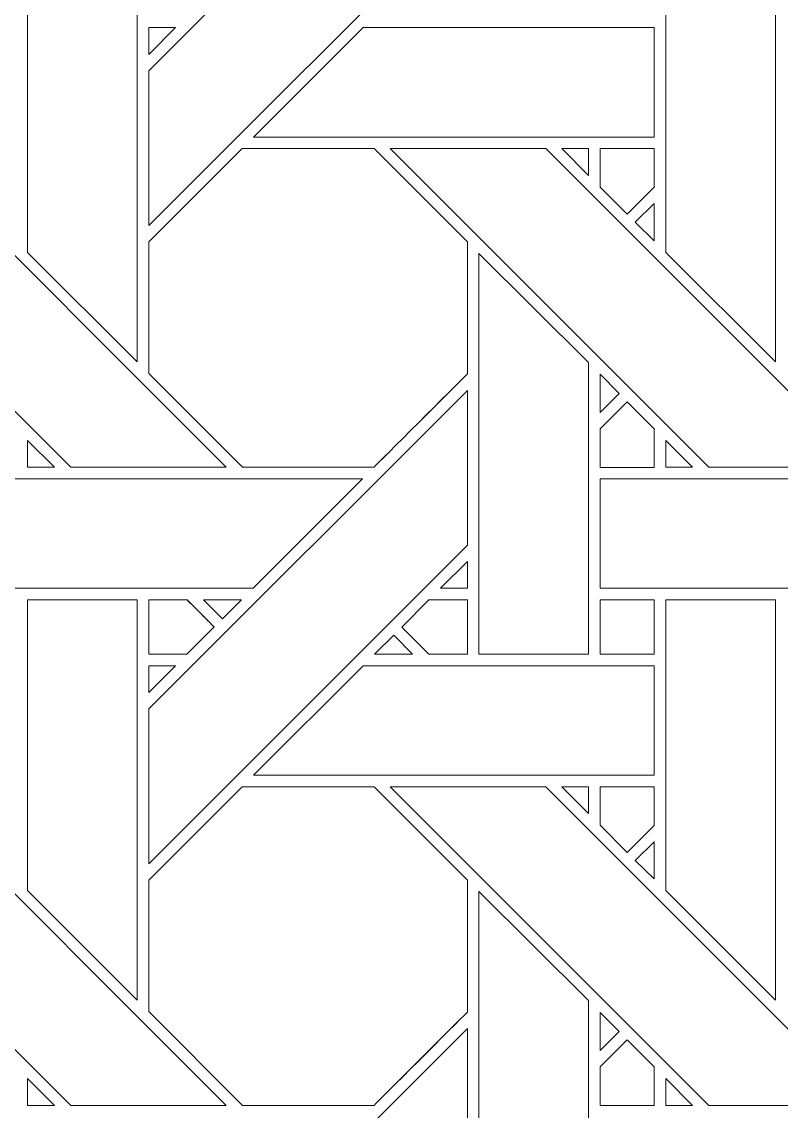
# Model space of a CAD drawing. Header units: inches. Extents: x 4.4 to 20.4, y 1.1 to 17.1.
# Drawn here: x 8.637 to 9.766, y 6.477 to 8.097 of the extents above; entities that cross this region are included whole.
import ezdxf

# ---------------------------------------------------------------- set-up
doc = ezdxf.new("R2010")
doc.units = ezdxf.units.IN
doc.header["$MEASUREMENT"] = 0
doc.layers.add('Design', color=7, linetype='Continuous', lineweight=0)

msp = doc.modelspace()

# ---------------------------------------------------------------- linework, layer by layer
at = {"layer": 'Design'}
for points, knots in [([(12.3829, 17.0948), (7.9646, 17.0948), (4.3829, 13.513), (4.3829, 9.0948), (4.3829, 4.6765), (7.9646, 1.0948), (12.3829, 1.0948), (16.8011, 1.0948), (20.3829, 4.6765), (20.3829, 9.0948), (20.3829, 13.513), (16.8011, 17.0948), (12.3829, 17.0948)], [0, 0, 0, 0, 1, 1, 1, 2, 2, 2, 3, 3, 3, 4, 4, 4, 4]), ([(12.3829, 16.2388), (8.4373, 16.2388), (5.2388, 13.0403), (5.2388, 9.0948), (5.2388, 5.1492), (8.4373, 1.9507), (12.3829, 1.9507), (16.3284, 1.9507), (19.5269, 5.1492), (19.5269, 9.0948), (19.5269, 13.0403), (16.3284, 16.2388), (12.3829, 16.2388)], [0, 0, 0, 0, 1, 1, 1, 2, 2, 2, 3, 3, 3, 4, 4, 4, 4]), ([(8.8255, 8.0244), (8.8255, 8.0244), (9.2992, 8.498), (9.2992, 8.498), (9.2992, 8.498), (9.2992, 8.2679), (9.2992, 8.2679), (9.2992, 8.2679), (8.8255, 7.7943), (8.8255, 7.7943), (8.8255, 7.7943), (8.8255, 8.0244), (8.8255, 8.0244)], [0, 0, 0, 0, 1, 1, 1, 2, 2, 2, 3, 3, 3, 4, 4, 4, 4]), ([(8.8083, 8.1865), (8.8083, 8.1865), (8.8083, 7.5914), (8.8083, 7.5914), (8.8083, 7.5914), (8.6454, 7.7543), (8.6454, 7.7543), (8.6454, 7.7543), (8.6454, 8.1865), (8.6454, 8.1865), (8.6454, 8.1865), (8.8083, 8.1865), (8.8083, 8.1865)], [0, 0, 0, 0, 1, 1, 1, 2, 2, 2, 3, 3, 3, 4, 4, 4, 4]), ([(9.7571, 8.1865), (9.7571, 8.1865), (9.7571, 7.5914), (9.7571, 7.5914), (9.7571, 7.5914), (9.5942, 7.7543), (9.5942, 7.7543), (9.5942, 7.7543), (9.5942, 8.1865), (9.5942, 8.1865), (9.5942, 8.1865), (9.7571, 8.1865), (9.7571, 8.1865)], [0, 0, 0, 0, 1, 1, 1, 2, 2, 2, 3, 3, 3, 4, 4, 4, 4]), ([(8.8653, 8.0885), (8.8653, 8.0885), (8.8255, 8.0487), (8.8255, 8.0487), (8.8255, 8.0487), (8.8255, 8.0885), (8.8255, 8.0885), (8.8255, 8.0885), (8.8653, 8.0885), (8.8653, 8.0885)], [0, 0, 0, 0, 1, 1, 1, 2, 2, 2, 3, 3, 3, 3]), ([(9.1442, 8.0885), (9.1442, 8.0885), (9.5766, 8.0885), (9.5766, 8.0885), (9.5766, 8.0885), (9.5766, 7.9257), (9.5766, 7.9257), (9.5766, 7.9257), (8.9813, 7.9257), (8.9813, 7.9257), (8.9813, 7.9257), (9.1442, 8.0885), (9.1442, 8.0885)], [0, 0, 0, 0, 1, 1, 1, 2, 2, 2, 3, 3, 3, 4, 4, 4, 4]), ([(8.2359, 7.9086), (8.2359, 7.9086), (8.4669, 7.9086), (8.4669, 7.9086), (8.4669, 7.9086), (8.9405, 7.435), (8.9405, 7.435), (8.9405, 7.435), (8.7095, 7.435), (8.7095, 7.435), (8.7095, 7.435), (8.2359, 7.9086), (8.2359, 7.9086)], [0, 0, 0, 0, 1, 1, 1, 2, 2, 2, 3, 3, 3, 4, 4, 4, 4]), ([(8.9642, 7.9086), (8.9642, 7.9086), (9.1604, 7.9086), (9.1604, 7.9086), (9.1604, 7.9086), (9.2991, 7.7699), (9.2991, 7.7699), (9.2991, 7.7699), (9.2991, 7.5737), (9.2991, 7.5737), (9.2813, 7.5557), (9.1694, 7.444), (9.1604, 7.435), (9.1604, 7.435), (8.9647, 7.435), (8.9647, 7.435), (8.9647, 7.435), (8.8255, 7.5742), (8.8255, 7.5742), (8.8255, 7.5742), (8.8255, 7.7699), (8.8255, 7.7699), (8.8255, 7.7699), (8.9642, 7.9086), (8.9642, 7.9086)], [0, 0, 0, 0, 1, 1, 1, 2, 2, 2, 3, 3, 3, 4, 4, 4, 5, 5, 5, 6, 6, 6, 7, 7, 7, 8, 8, 8, 8]), ([(8.8255, 7.7699), (8.8255, 7.7699), (8.9642, 7.9086), (8.9642, 7.9086), (8.9642, 7.9086), (9.1604, 7.9086), (9.1604, 7.9086), (9.1604, 7.9086), (9.2991, 7.7699), (9.2991, 7.7699), (9.2991, 7.7699), (9.2991, 7.5737), (9.2991, 7.5737), (9.2812, 7.5556), (9.1693, 7.4439), (9.1604, 7.435), (9.1604, 7.435), (8.9647, 7.435), (8.9647, 7.435), (8.9647, 7.435), (8.8255, 7.5742), (8.8255, 7.5742), (8.8255, 7.5742), (8.8255, 7.7699), (8.8255, 7.7699)], [0, 0, 0, 0, 1, 1, 1, 2, 2, 2, 3, 3, 3, 4, 4, 4, 5, 5, 5, 6, 6, 6, 7, 7, 7, 8, 8, 8, 8]), ([(9.1846, 7.9086), (9.1846, 7.9086), (9.4156, 7.9086), (9.4156, 7.9086), (9.4156, 7.9086), (9.8892, 7.435), (9.8892, 7.435), (9.8892, 7.435), (9.6582, 7.435), (9.6582, 7.435), (9.6582, 7.435), (9.1846, 7.9086), (9.1846, 7.9086)], [0, 0, 0, 0, 1, 1, 1, 2, 2, 2, 3, 3, 3, 4, 4, 4, 4]), ([(9.4791, 7.9086), (9.4791, 7.9086), (9.4791, 7.8688), (9.4791, 7.8688), (9.4791, 7.8688), (9.4397, 7.9086), (9.4397, 7.9086), (9.4397, 7.9086), (9.4791, 7.9086), (9.4791, 7.9086)], [0, 0, 0, 0, 1, 1, 1, 2, 2, 2, 3, 3, 3, 3]), ([(9.5766, 7.9086), (9.5766, 7.9086), (9.5766, 7.851), (9.5766, 7.851), (9.5766, 7.851), (9.5366, 7.8111), (9.5366, 7.8111), (9.5366, 7.8111), (9.4963, 7.8514), (9.4963, 7.8514), (9.4963, 7.8514), (9.4963, 7.9086), (9.4963, 7.9086), (9.4963, 7.9086), (9.5766, 7.9086), (9.5766, 7.9086)], [0, 0, 0, 0, 1, 1, 1, 2, 2, 2, 3, 3, 3, 4, 4, 4, 5, 5, 5, 5]), ([(9.5366, 7.8111), (9.5366, 7.8111), (9.4963, 7.8514), (9.4963, 7.8514), (9.4963, 7.8514), (9.4963, 7.9086), (9.4963, 7.9086), (9.4963, 7.9086), (9.5766, 7.9086), (9.5766, 7.9086), (9.5766, 7.9086), (9.5766, 7.851), (9.5766, 7.851), (9.5766, 7.851), (9.5366, 7.8111), (9.5366, 7.8111)], [0, 0, 0, 0, 1, 1, 1, 2, 2, 2, 3, 3, 3, 4, 4, 4, 5, 5, 5, 5]), ([(9.5766, 7.8268), (9.5766, 7.8268), (9.5766, 7.7716), (9.5766, 7.7716), (9.5766, 7.7716), (9.5488, 7.799), (9.5488, 7.799), (9.5488, 7.799), (9.5766, 7.8268), (9.5766, 7.8268)], [0, 0, 0, 0, 1, 1, 1, 2, 2, 2, 3, 3, 3, 3]), ([(9.4791, 7.5906), (9.4791, 7.5906), (9.4791, 7.157), (9.4791, 7.157), (9.4791, 7.157), (9.3163, 7.157), (9.3163, 7.157), (9.3163, 7.157), (9.3163, 7.7528), (9.3163, 7.7528), (9.3163, 7.7528), (9.4791, 7.5906), (9.4791, 7.5906)], [0, 0, 0, 0, 1, 1, 1, 2, 2, 2, 3, 3, 3, 4, 4, 4, 4]), ([(9.4964, 7.5164), (9.4964, 7.5164), (9.4964, 7.5732), (9.4964, 7.5732), (9.4964, 7.5732), (9.5246, 7.5446), (9.5246, 7.5446), (9.5246, 7.5446), (9.4964, 7.5164), (9.4964, 7.5164)], [0, 0, 0, 0, 1, 1, 1, 2, 2, 2, 3, 3, 3, 3]), ([(8.8255, 7.0756), (8.8255, 7.0756), (9.2992, 7.5492), (9.2992, 7.5492), (9.2992, 7.5492), (9.2992, 7.3192), (9.2992, 7.3192), (9.2992, 7.3192), (8.8255, 6.8455), (8.8255, 6.8455), (8.8255, 6.8455), (8.8255, 7.0756), (8.8255, 7.0756)], [0, 0, 0, 0, 1, 1, 1, 2, 2, 2, 3, 3, 3, 4, 4, 4, 4]), ([(9.4963, 7.4347), (9.4963, 7.4347), (9.4963, 7.492), (9.4963, 7.492), (9.4963, 7.492), (9.5367, 7.5323), (9.5367, 7.5323), (9.5367, 7.5323), (9.577, 7.492), (9.577, 7.492), (9.577, 7.492), (9.577, 7.4347), (9.577, 7.4347), (9.577, 7.4347), (9.4963, 7.4347), (9.4963, 7.4347)], [0, 0, 0, 0, 1, 1, 1, 2, 2, 2, 3, 3, 3, 4, 4, 4, 5, 5, 5, 5]), ([(9.5367, 7.5323), (9.5367, 7.5323), (9.577, 7.492), (9.577, 7.492), (9.577, 7.492), (9.577, 7.4347), (9.577, 7.4347), (9.577, 7.4347), (9.4963, 7.4347), (9.4963, 7.4347), (9.4963, 7.4347), (9.4963, 7.492), (9.4963, 7.492), (9.4963, 7.492), (9.5367, 7.5323), (9.5367, 7.5323)], [0, 0, 0, 0, 1, 1, 1, 2, 2, 2, 3, 3, 3, 4, 4, 4, 5, 5, 5, 5]), ([(8.6853, 7.4349), (8.6853, 7.4349), (8.6455, 7.4349), (8.6455, 7.4349), (8.6455, 7.4349), (8.6455, 7.4747), (8.6455, 7.4747), (8.6455, 7.4747), (8.6853, 7.4349), (8.6853, 7.4349)], [0, 0, 0, 0, 1, 1, 1, 2, 2, 2, 3, 3, 3, 3]), ([(9.634, 7.4349), (9.634, 7.4349), (9.5943, 7.4349), (9.5943, 7.4349), (9.5943, 7.4349), (9.5943, 7.4747), (9.5943, 7.4747), (9.5943, 7.4747), (9.634, 7.4349), (9.634, 7.4349)], [0, 0, 0, 0, 1, 1, 1, 2, 2, 2, 3, 3, 3, 3]), ([(8.5476, 7.255), (8.5476, 7.255), (8.5476, 7.4177), (8.5476, 7.4177), (8.5476, 7.4177), (9.1433, 7.4177), (9.1433, 7.4177), (9.1433, 7.4177), (8.9806, 7.255), (8.9806, 7.255), (8.9806, 7.255), (8.5476, 7.255), (8.5476, 7.255)], [0, 0, 0, 0, 1, 1, 1, 2, 2, 2, 3, 3, 3, 4, 4, 4, 4]), ([(9.4964, 7.255), (9.4964, 7.255), (9.4964, 7.4177), (9.4964, 7.4177), (9.4964, 7.4177), (10.0921, 7.4177), (10.0921, 7.4177), (10.0921, 7.4177), (9.9293, 7.255), (9.9293, 7.255), (9.9293, 7.255), (9.4964, 7.255), (9.4964, 7.255)], [0, 0, 0, 0, 1, 1, 1, 2, 2, 2, 3, 3, 3, 4, 4, 4, 4]), ([(9.2594, 7.255), (9.2594, 7.255), (9.2992, 7.2948), (9.2992, 7.2948), (9.2992, 7.2948), (9.2992, 7.255), (9.2992, 7.255), (9.2992, 7.255), (9.2594, 7.255), (9.2594, 7.255)], [0, 0, 0, 0, 1, 1, 1, 2, 2, 2, 3, 3, 3, 3]), ([(8.8083, 7.2377), (8.8083, 7.2377), (8.8083, 6.6426), (8.8083, 6.6426), (8.8083, 6.6426), (8.6454, 6.8055), (8.6454, 6.8055), (8.6454, 6.8055), (8.6454, 7.2377), (8.6454, 7.2377), (8.6454, 7.2377), (8.8083, 7.2377), (8.8083, 7.2377)], [0, 0, 0, 0, 1, 1, 1, 2, 2, 2, 3, 3, 3, 4, 4, 4, 4]), ([(8.8825, 7.2377), (8.8877, 7.2326), (8.9184, 7.2018), (8.9228, 7.1974), (8.9228, 7.1974), (8.8824, 7.1569), (8.8824, 7.1569), (8.8824, 7.1569), (8.8255, 7.1569), (8.8255, 7.1569), (8.8255, 7.1569), (8.8255, 7.2377), (8.8255, 7.2377), (8.8255, 7.2377), (8.8825, 7.2377), (8.8825, 7.2377)], [0, 0, 0, 0, 1, 1, 1, 2, 2, 2, 3, 3, 3, 4, 4, 4, 5, 5, 5, 5]), ([(8.9071, 7.2132), (8.913, 7.2073), (8.9187, 7.2015), (8.9228, 7.1974), (8.9228, 7.1974), (8.8824, 7.1569), (8.8824, 7.1569), (8.8824, 7.1569), (8.8255, 7.1569), (8.8255, 7.1569), (8.8255, 7.1569), (8.8255, 7.2377), (8.8255, 7.2377), (8.8255, 7.2377), (8.8825, 7.2377), (8.8825, 7.2377), (8.8879, 7.2324), (8.8978, 7.2225), (8.9071, 7.2132)], [0, 0, 0, 0, 1, 1, 1, 2, 2, 2, 3, 3, 3, 4, 4, 4, 5, 5, 5, 6, 6, 6, 6]), ([(8.9069, 7.2377), (8.9069, 7.2377), (8.9634, 7.2377), (8.9634, 7.2377), (8.9634, 7.2377), (8.9351, 7.2096), (8.9351, 7.2096), (8.9351, 7.2096), (8.9069, 7.2377), (8.9069, 7.2377)], [0, 0, 0, 0, 1, 1, 1, 2, 2, 2, 3, 3, 3, 3]), ([(9.2991, 7.2377), (9.2991, 7.2377), (9.2991, 7.1569), (9.2991, 7.1569), (9.2991, 7.1569), (9.242, 7.1569), (9.242, 7.1569), (9.242, 7.1569), (9.2017, 7.1973), (9.2017, 7.1973), (9.2017, 7.1973), (9.2421, 7.2377), (9.2421, 7.2377), (9.2421, 7.2377), (9.2991, 7.2377), (9.2991, 7.2377)], [0, 0, 0, 0, 1, 1, 1, 2, 2, 2, 3, 3, 3, 4, 4, 4, 5, 5, 5, 5]), ([(9.2017, 7.1973), (9.2017, 7.1973), (9.2421, 7.2377), (9.2421, 7.2377), (9.2421, 7.2377), (9.2991, 7.2377), (9.2991, 7.2377), (9.2991, 7.2377), (9.2991, 7.1569), (9.2991, 7.1569), (9.2991, 7.1569), (9.242, 7.1569), (9.242, 7.1569), (9.242, 7.1569), (9.2017, 7.1973), (9.2017, 7.1973)], [0, 0, 0, 0, 1, 1, 1, 2, 2, 2, 3, 3, 3, 4, 4, 4, 5, 5, 5, 5]), ([(9.5766, 7.1569), (9.5766, 7.1569), (9.4963, 7.1569), (9.4963, 7.1569), (9.4963, 7.1569), (9.4963, 7.2377), (9.4963, 7.2377), (9.4963, 7.2377), (9.5766, 7.2377), (9.5766, 7.2377), (9.5766, 7.2377), (9.5766, 7.1569), (9.5766, 7.1569)], [0, 0, 0, 0, 1, 1, 1, 2, 2, 2, 3, 3, 3, 4, 4, 4, 4]), ([(9.5766, 7.2377), (9.5766, 7.2377), (9.5766, 7.1569), (9.5766, 7.1569), (9.5766, 7.1569), (9.4963, 7.1569), (9.4963, 7.1569), (9.4963, 7.1569), (9.4963, 7.2377), (9.4963, 7.2377), (9.4963, 7.2377), (9.5766, 7.2377), (9.5766, 7.2377)], [0, 0, 0, 0, 1, 1, 1, 2, 2, 2, 3, 3, 3, 4, 4, 4, 4]), ([(9.7571, 7.2377), (9.7571, 7.2377), (9.7571, 6.6426), (9.7571, 6.6426), (9.7571, 6.6426), (9.5942, 6.8055), (9.5942, 6.8055), (9.5942, 6.8055), (9.5942, 7.2377), (9.5942, 7.2377), (9.5942, 7.2377), (9.7571, 7.2377), (9.7571, 7.2377)], [0, 0, 0, 0, 1, 1, 1, 2, 2, 2, 3, 3, 3, 4, 4, 4, 4]), ([(9.2178, 7.157), (9.2178, 7.157), (9.1613, 7.157), (9.1613, 7.157), (9.1613, 7.157), (9.1896, 7.1852), (9.1896, 7.1852), (9.1896, 7.1852), (9.2178, 7.157), (9.2178, 7.157)], [0, 0, 0, 0, 1, 1, 1, 2, 2, 2, 3, 3, 3, 3]), ([(8.8653, 7.1398), (8.8653, 7.1398), (8.8255, 7.1), (8.8255, 7.1), (8.8255, 7.1), (8.8255, 7.1398), (8.8255, 7.1398), (8.8255, 7.1398), (8.8653, 7.1398), (8.8653, 7.1398)], [0, 0, 0, 0, 1, 1, 1, 2, 2, 2, 3, 3, 3, 3]), ([(8.9813, 6.977), (8.9813, 6.977), (9.1442, 7.1398), (9.1442, 7.1398), (9.1442, 7.1398), (9.5766, 7.1398), (9.5766, 7.1398), (9.5766, 7.1398), (9.5766, 6.977), (9.5766, 6.977), (9.5766, 6.977), (8.9813, 6.977), (8.9813, 6.977)], [0, 0, 0, 0, 1, 1, 1, 2, 2, 2, 3, 3, 3, 4, 4, 4, 4]), ([(8.2359, 6.9599), (8.2359, 6.9599), (8.4669, 6.9599), (8.4669, 6.9599), (8.4669, 6.9599), (8.9405, 6.4862), (8.9405, 6.4862), (8.9405, 6.4862), (8.7095, 6.4862), (8.7095, 6.4862), (8.7095, 6.4862), (8.2359, 6.9599), (8.2359, 6.9599)], [0, 0, 0, 0, 1, 1, 1, 2, 2, 2, 3, 3, 3, 4, 4, 4, 4]), ([(8.9642, 6.9598), (8.9642, 6.9598), (9.1604, 6.9598), (9.1604, 6.9598), (9.1604, 6.9598), (9.2991, 6.8211), (9.2991, 6.8211), (9.2991, 6.8211), (9.2991, 6.6249), (9.2991, 6.6249), (9.2813, 6.607), (9.1694, 6.4952), (9.1604, 6.4862), (9.1604, 6.4862), (8.9647, 6.4862), (8.9647, 6.4862), (8.9647, 6.4862), (8.8255, 6.6255), (8.8255, 6.6255), (8.8255, 6.6255), (8.8255, 6.8211), (8.8255, 6.8211), (8.8255, 6.8211), (8.9642, 6.9598), (8.9642, 6.9598)], [0, 0, 0, 0, 1, 1, 1, 2, 2, 2, 3, 3, 3, 4, 4, 4, 5, 5, 5, 6, 6, 6, 7, 7, 7, 8, 8, 8, 8]), ([(8.8255, 6.8211), (8.8255, 6.8211), (8.9642, 6.9598), (8.9642, 6.9598), (8.9642, 6.9598), (9.1604, 6.9598), (9.1604, 6.9598), (9.1604, 6.9598), (9.2991, 6.8211), (9.2991, 6.8211), (9.2991, 6.8211), (9.2991, 6.6249), (9.2991, 6.6249), (9.2811, 6.6068), (9.1693, 6.4951), (9.1604, 6.4862), (9.1604, 6.4862), (8.9647, 6.4862), (8.9647, 6.4862), (8.9647, 6.4862), (8.8255, 6.6255), (8.8255, 6.6255), (8.8255, 6.6255), (8.8255, 6.8211), (8.8255, 6.8211)], [0, 0, 0, 0, 1, 1, 1, 2, 2, 2, 3, 3, 3, 4, 4, 4, 5, 5, 5, 6, 6, 6, 7, 7, 7, 8, 8, 8, 8]), ([(9.1846, 6.9599), (9.1846, 6.9599), (9.4156, 6.9599), (9.4156, 6.9599), (9.4156, 6.9599), (9.8892, 6.4862), (9.8892, 6.4862), (9.8892, 6.4862), (9.6582, 6.4862), (9.6582, 6.4862), (9.6582, 6.4862), (9.1846, 6.9599), (9.1846, 6.9599)], [0, 0, 0, 0, 1, 1, 1, 2, 2, 2, 3, 3, 3, 4, 4, 4, 4]), ([(9.4791, 6.9599), (9.4791, 6.9599), (9.4791, 6.92), (9.4791, 6.92), (9.4791, 6.92), (9.4397, 6.9599), (9.4397, 6.9599), (9.4397, 6.9599), (9.4791, 6.9599), (9.4791, 6.9599)], [0, 0, 0, 0, 1, 1, 1, 2, 2, 2, 3, 3, 3, 3]), ([(9.5766, 6.9599), (9.5766, 6.9599), (9.5766, 6.9023), (9.5766, 6.9023), (9.5766, 6.9023), (9.5366, 6.8623), (9.5366, 6.8623), (9.5366, 6.8623), (9.4963, 6.9027), (9.4963, 6.9027), (9.4963, 6.9027), (9.4963, 6.9599), (9.4963, 6.9599), (9.4963, 6.9599), (9.5766, 6.9599), (9.5766, 6.9599)], [0, 0, 0, 0, 1, 1, 1, 2, 2, 2, 3, 3, 3, 4, 4, 4, 5, 5, 5, 5]), ([(9.5366, 6.8623), (9.5366, 6.8623), (9.4963, 6.9027), (9.4963, 6.9027), (9.4963, 6.9027), (9.4963, 6.9599), (9.4963, 6.9599), (9.4963, 6.9599), (9.5766, 6.9599), (9.5766, 6.9599), (9.5766, 6.9599), (9.5766, 6.9023), (9.5766, 6.9023), (9.5766, 6.9023), (9.5366, 6.8623), (9.5366, 6.8623)], [0, 0, 0, 0, 1, 1, 1, 2, 2, 2, 3, 3, 3, 4, 4, 4, 5, 5, 5, 5]), ([(9.5766, 6.878), (9.5766, 6.878), (9.5766, 6.8229), (9.5766, 6.8229), (9.5766, 6.8229), (9.5488, 6.8503), (9.5488, 6.8503), (9.5488, 6.8503), (9.5766, 6.878), (9.5766, 6.878)], [0, 0, 0, 0, 1, 1, 1, 2, 2, 2, 3, 3, 3, 3]), ([(9.4791, 6.6419), (9.4791, 6.6419), (9.4791, 6.2082), (9.4791, 6.2082), (9.4791, 6.2082), (9.3163, 6.2082), (9.3163, 6.2082), (9.3163, 6.2082), (9.3163, 6.8041), (9.3163, 6.8041), (9.3163, 6.8041), (9.4791, 6.6419), (9.4791, 6.6419)], [0, 0, 0, 0, 1, 1, 1, 2, 2, 2, 3, 3, 3, 4, 4, 4, 4]), ([(9.4964, 6.5677), (9.4964, 6.5677), (9.4964, 6.6244), (9.4964, 6.6244), (9.4964, 6.6244), (9.5246, 6.5958), (9.5246, 6.5958), (9.5246, 6.5958), (9.4964, 6.5677), (9.4964, 6.5677)], [0, 0, 0, 0, 1, 1, 1, 2, 2, 2, 3, 3, 3, 3]), ([(8.8255, 6.1269), (8.8255, 6.1269), (9.2992, 6.6005), (9.2992, 6.6005), (9.2992, 6.6005), (9.2992, 6.3705), (9.2992, 6.3705), (9.2992, 6.3705), (8.8255, 5.8968), (8.8255, 5.8968), (8.8255, 5.8968), (8.8255, 6.1269), (8.8255, 6.1269)], [0, 0, 0, 0, 1, 1, 1, 2, 2, 2, 3, 3, 3, 4, 4, 4, 4]), ([(9.4963, 6.486), (9.4963, 6.486), (9.4963, 6.5433), (9.4963, 6.5433), (9.4963, 6.5433), (9.5367, 6.5836), (9.5367, 6.5836), (9.5367, 6.5836), (9.577, 6.5433), (9.577, 6.5433), (9.577, 6.5433), (9.577, 6.486), (9.577, 6.486), (9.577, 6.486), (9.4963, 6.486), (9.4963, 6.486)], [0, 0, 0, 0, 1, 1, 1, 2, 2, 2, 3, 3, 3, 4, 4, 4, 5, 5, 5, 5]), ([(9.5367, 6.5836), (9.5367, 6.5836), (9.577, 6.5433), (9.577, 6.5433), (9.577, 6.5433), (9.577, 6.486), (9.577, 6.486), (9.577, 6.486), (9.4963, 6.486), (9.4963, 6.486), (9.4963, 6.486), (9.4963, 6.5433), (9.4963, 6.5433), (9.4963, 6.5433), (9.5367, 6.5836), (9.5367, 6.5836)], [0, 0, 0, 0, 1, 1, 1, 2, 2, 2, 3, 3, 3, 4, 4, 4, 5, 5, 5, 5]), ([(8.6853, 6.4862), (8.6853, 6.4862), (8.6455, 6.4862), (8.6455, 6.4862), (8.6455, 6.4862), (8.6455, 6.526), (8.6455, 6.526), (8.6455, 6.526), (8.6853, 6.4862), (8.6853, 6.4862)], [0, 0, 0, 0, 1, 1, 1, 2, 2, 2, 3, 3, 3, 3]), ([(9.634, 6.4862), (9.634, 6.4862), (9.5943, 6.4862), (9.5943, 6.4862), (9.5943, 6.4862), (9.5943, 6.526), (9.5943, 6.526), (9.5943, 6.526), (9.634, 6.4862), (9.634, 6.4862)], [0, 0, 0, 0, 1, 1, 1, 2, 2, 2, 3, 3, 3, 3])]:
    msp.add_open_spline(points, degree=3, knots=knots, dxfattribs=at)

doc.saveas('drawing.dxf')
